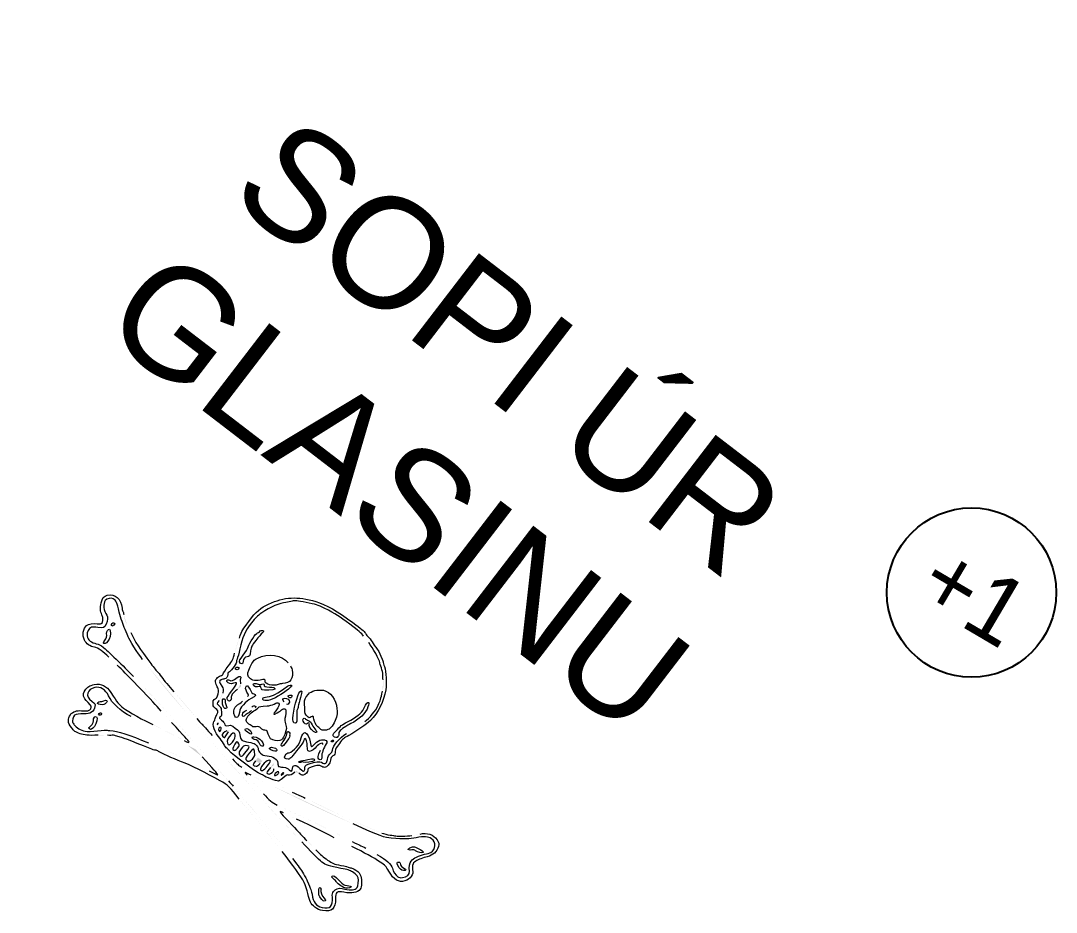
# Model space of a CAD drawing. Header units: millimetres. Extents: x -194 to 314, y -198 to 195.
# Drawn here: x 130.2 to 179.46, y -96.23 to -53.8 of the extents above; entities that cross this region are included whole.
import ezdxf

# ---------------------------------------------------------------- set-up
doc = ezdxf.new("R2010")
doc.units = ezdxf.units.MM
doc.header["$MEASUREMENT"] = 0
doc.layers.add('PDF5_Geometry', color=7, linetype='Continuous')
doc.layers.add('PDF5_Solid Fills', color=7, linetype='Continuous')
doc.styles.add('PDF AlfaSlabOne', font='arial.ttf')

msp = doc.modelspace()

# ---------------------------------------------------------------- hatches: boundary and pattern name
at = {"layer": 'PDF5_Solid Fills', "transparency": 33554559}
h = msp.add_hatch(color=256, dxfattribs=at)
h.paths.add_polyline_path([(137.972, -88.054, 0.00676), (136.483, -87.289)], flags=0)
h.paths.add_polyline_path([(136.888, -86.653, 0.001663), (137.378, -87.193)], flags=0)
h.paths.add_polyline_path([(134.399, -84.083, 0.004154), (134.796, -84.474)], flags=0)
h.paths.add_polyline_path([(135.101, -82.058, 0.086347), (135.264, -82.566)], flags=0)
h.paths.add_polyline_path([(135.435, -82.918, 0.009209), (135.264, -82.566)], flags=0)
h.paths.add_polyline_path([(138.578, -87.004, 0.013002), (137.49, -85.735)], flags=0)
h.paths.add_polyline_path([(139.311, -87.815, 0.000488), (139.888, -88.479)], flags=0)
h.paths.add_polyline_path([(140.28, -88.929, 0.000086), (139.888, -88.479)], flags=0)
h.paths.add_polyline_path([(141.081, -89.498, 0.005041), (140.725, -89.314)], flags=0)
h.paths.add_polyline_path([(141.081, -89.498, 0.00758), (141.465, -89.694)], flags=0)
h.paths.add_polyline_path([(142.166, -90.04, 0.001539), (141.465, -89.694)], flags=0)
h.paths.add_polyline_path([(142.166, -90.04, 0.004221), (142.763, -90.334)], flags=0)
h.paths.add_polyline_path([(143.12, -90.509, 0.006884), (142.763, -90.334)], flags=0)
h.paths.add_polyline_path([(143.728, -90.792, 0.008619), (145.457, -91.622)], flags=0)
h.paths.add_polyline_path([(145.976, -91.856, 0.002517), (145.457, -91.622)], flags=0)
h.paths.add_polyline_path([(145.976, -91.856, 0.00856), (147.372, -92.455)], flags=0)
h.paths.add_polyline_path([(148.804, -92.577, 0.02177), (149.196, -92.504)], flags=0)
h.paths.add_polyline_path([(145.118, -92.68, 0.007018), (145.95, -93.097)], flags=0)
h.paths.add_polyline_path([(142.703, -91.494, 0.005588), (143.313, -91.788)], flags=0)
h.paths.add_polyline_path([(144.245, -93.254, 0.013253), (143.807, -92.807)], flags=0)
h.paths.add_polyline_path([(142.264, -92.86, 0.004465), (142.64, -93.336)], flags=0)
h.paths.add_polyline_path([(142.264, -92.86, 0.007561), (141.808, -92.302)], flags=0)
h.paths.add_polyline_path([(141.298, -91.68, 0.006163), (141.808, -92.302)], flags=0)
h.paths.add_polyline_path([(141.298, -91.68, 0.015899), (140.964, -91.286)], flags=0)
h.paths.add_polyline_path([(140.589, -90.835, 0.017622), (140.964, -91.286)], flags=0)
h.paths.add_polyline_path([(134.329, -87.804, 0.021233), (133.88, -87.799)], flags=0)
h.paths.add_polyline_path([(132.612, -87.436), (132.612, -87.436)], flags=0)
h.paths.add_polyline_path([(136.282, -88.167, 0.002575), (137.105, -88.515)], flags=0)
h.paths.add_polyline_path([(137.915, -88.881, 0.01131), (137.105, -88.515)], flags=0)
h.paths.add_polyline_path([(138.635, -89.227, 0.000109), (137.915, -88.881)], flags=0)
h.paths.add_polyline_path([(139.169, -89.496, 0.007039), (138.635, -89.227)], flags=0)
h.paths.add_polyline_path([(138.832, -88.823), (138.505, -88.459), (138.136, -88.284)], flags=0)
h.paths.add_polyline_path([(137.576, -88.007, 0.009237), (138.136, -88.284)], flags=0)
h.paths.add_polyline_path([(137.576, -88.007, 0.008843), (137.041, -87.74)], flags=0)
h.paths.add_polyline_path([(136.33, -87.38, 0.009676), (137.041, -87.74)], flags=0)
h.paths.add_polyline_path([(136.33, -87.38, 0.001965), (135.878, -87.138)], flags=0)
h.paths.add_polyline_path([(135.878, -87.138, 0.00002), (135.451, -86.917)], flags=0)
h.paths.add_polyline_path([(133.26, -87.608), (133.26, -87.608)], flags=0)
h.paths.add_polyline_path([(133.466, -87.411), (133.466, -87.411)], flags=0)
h.paths.add_polyline_path([(133.928, -86.767), (133.928, -86.767)], flags=0)
h.paths.add_polyline_path([(133.874, -86.239), (133.874, -86.239)], flags=0)
h.paths.add_polyline_path([(143.57, -92.874, 0.007181), (142.612, -91.871)], flags=0)
h.paths.add_polyline_path([(141.746, -90.921, 0.011045), (142.612, -91.871)], flags=0)
h.paths.add_polyline_path([(141.746, -90.921, 0.005472), (141.523, -90.664)], flags=0)
h.paths.add_polyline_path([(141.144, -90.22, 0.005933), (141.523, -90.664)], flags=0)
h.paths.add_polyline_path([(141.144, -90.22, 0.01487), (140.702, -89.723)], flags=0)
h.paths.add_polyline_path([(140.01, -88.964, 0.018502), (140.702, -89.723)], flags=0)
h.paths.add_polyline_path([(140.01, -88.964, 0.006929), (139.638, -88.537)], flags=0)
h.paths.add_polyline_path([(139.268, -88.107, 0.009131), (139.638, -88.537)], flags=0)
h.paths.add_polyline_path([(139.268, -88.107, 0.007448), (138.867, -87.639)], flags=0)
h.paths.add_polyline_path([(138.496, -87.21, 0.005758), (138.867, -87.639)], flags=0)
h.paths.add_polyline_path([(138.496, -87.21, 0.003559), (138.019, -86.654)], flags=0)
h.paths.add_polyline_path([(136.266, -84.542, 0.014984), (138.019, -86.654)], flags=0)
h.paths.add_polyline_path([(136.266, -84.542, 0.002095), (135.998, -84.195)], flags=0)
h.paths.add_polyline_path([(135.564, -85.001, 0.000127), (136.046, -85.498)], flags=0)
h.paths.add_polyline_path([(137.105, -86.637, 0.009028), (136.046, -85.498)], flags=0)
h.paths.add_polyline_path([(137.105, -86.637, 0.002292), (137.596, -87.177)], flags=0)
h.paths.add_polyline_path([(138.457, -88.146, 0.007969), (137.596, -87.177)], flags=0)
h.paths.add_polyline_path([(138.457, -88.146, 0.003871), (139.208, -88.989)], flags=0)
h.paths.add_polyline_path([(139.537, -89.365, 0.009193), (139.208, -88.989)], flags=0)
h.paths.add_polyline_path([(139.537, -89.365, 0.019346), (140.079, -89.972)], flags=0)
h.paths.add_polyline_path([(140.312, -90.232, 0.010246), (140.822, -90.853)], flags=0)
h.paths.add_polyline_path([(141.486, -91.623, 0.015442), (140.822, -90.853)], flags=0)
h.paths.add_polyline_path([(141.486, -91.623, 0.00723), (141.78, -91.99)], flags=0)
h.paths.add_polyline_path([(142.665, -93.062, 0.00367), (141.78, -91.99)], flags=0)
h.paths.add_polyline_path([(142.86, -93.316, 0.001586), (142.665, -93.062)], flags=0)
h.paths.add_polyline_path([(142.86, -93.316, 0.000763), (143.128, -93.665)], flags=0)
h.paths.add_polyline_path([(144.538, -95.991), (144.538, -95.991)], flags=0)
h.paths.add_polyline_path([(144.456, -95.535), (144.456, -95.535)], flags=0)
h.paths.add_polyline_path([(145.228, -94.787), (145.228, -94.787)], flags=0)
h.paths.add_polyline_path([(134.19, -83.307), (134.19, -83.307)], flags=0)
h.paths.add_polyline_path([(142.393, -91.121, 0.004074), (143.827, -91.789)], flags=0)
h.paths.add_polyline_path([(144.919, -92.323, 0.009939), (143.827, -91.789)], flags=0)
h.paths.add_polyline_path([(144.919, -92.323, 0.002058), (145.482, -92.607)], flags=0)
h.paths.add_polyline_path([(145.97, -92.857, 0.00461), (145.482, -92.607)], flags=0)
h.paths.add_polyline_path([(146.617, -93.174, 0.000601), (147.143, -93.472)], flags=0)
h.paths.add_polyline_path([(142.148, -90.198, 0.011711), (146.013, -92.023)], flags=0)
h.paths.add_polyline_path([(142.148, -90.198, 0.001936), (141.655, -89.956)], flags=0)
h.paths.add_polyline_path([(141.157, -89.703, 0.006238), (141.655, -89.956)], flags=0)
h.paths.add_polyline_path([(141.154, -89.925, 0.014566), (140.971, -89.708)], flags=0)
h.paths.add_polyline_path([(141.154, -89.925, 0.017979), (141.384, -90.187)], flags=0)
h.paths.add_polyline_path([(141.748, -90.586, 0.00565), (141.384, -90.187)], flags=0)
h.paths.add_polyline_path([(142.393, -91.121), (142.393, -91.121)], flags=0)
h.paths.add_polyline_path([(148.144, -94.004), (148.144, -94.004)], flags=0)
h.paths.add_polyline_path([(148.636, -93.215), (148.636, -93.215)], flags=0)
h.paths.add_polyline_path([(140.6, -83.175, 0.023988), (140.377, -83.891)], flags=0)
h.paths.add_polyline_path([(143.434, -89.595), (143.322, -89.482), (143.239, -89.556)], flags=0)
h.paths.add_polyline_path([(140.142, -88.568), (140.142, -88.568)], flags=0)
h.paths.add_polyline_path([(141.134, -89.01), (141.134, -89.01)], flags=0)
h.paths.add_polyline_path([(141.584, -89.151), (141.7, -89.027), (141.486, -88.863), (141.37, -89.014)], flags=0)
h.paths.add_polyline_path([(141.394, -89.274), (141.394, -89.274)], flags=0)
h.paths.add_polyline_path([(140.271, -88.129), (140.271, -88.129)], flags=0)
h.paths.add_polyline_path([(141.719, -89.473), (141.719, -89.473)], flags=0)
h.paths.add_polyline_path([(142.233, -89.231, 0.020051), (142.242, -89.405)], flags=0)
h.paths.add_polyline_path([(142.233, -89.231), (142.233, -89.127), (142.075, -89.336)], flags=0)
h.paths.add_polyline_path([(142.084, -89.629), (142.084, -89.629)], flags=0)
h.paths.add_polyline_path([(140.077, -87.645), (140.133, -87.571), (140.009, -87.598)], flags=0)
h.paths.add_polyline_path([(139.962, -87.828), (139.962, -87.828)], flags=0)
h.paths.add_polyline_path([(142.379, -89.686), (142.379, -89.686)], flags=0)
h.paths.add_polyline_path([(139.721, -87.561), (139.721, -87.561)], flags=0)
h.paths.add_polyline_path([(139.593, -87.238), (139.593, -87.238)], flags=0)
h.paths.add_polyline_path([(145.693, -87.722, 0.013062), (146.562, -87.153)], flags=0)
h.paths.add_polyline_path([(147.414, -85.704, 0.087565), (147.44, -85.162)], flags=0)
h.paths.add_polyline_path([(146.513, -83.089, 0.003626), (146.753, -83.393)], flags=0)
h.paths.add_polyline_path([(139.639, -86.147, 0.098512), (139.808, -85.793)], flags=0)
h.paths.add_polyline_path([(141.042, -88.131), (141.042, -88.131)], flags=0)
h.paths.add_polyline_path([(141.564, -88.201), (141.564, -88.201)], flags=0)
h.paths.add_polyline_path([(140.886, -87.501), (140.886, -87.501)], flags=0)
h.paths.add_polyline_path([(142.04, -88.409), (142.04, -88.409)], flags=0)
h.paths.add_polyline_path([(144.456, -88.504, 0.003797), (144.576, -88.236)], flags=0)
h.paths.add_polyline_path([(142.786, -88.759), (142.786, -88.759)], flags=0)
h.paths.add_polyline_path([(140.987, -85.956, 0.008803), (140.749, -86.175)], flags=0)
h.paths.add_polyline_path([(140.384, -86.895), (140.384, -86.895)], flags=0)
h.paths.add_polyline_path([(139.825, -86.417), (139.825, -86.417)], flags=0)
h.paths.add_polyline_path([(140.991, -87.217), (140.991, -87.217)], flags=0)
h.paths.add_polyline_path([(143.433, -89.059), (143.433, -89.059)], flags=0)
h.paths.add_polyline_path([(140.952, -86.607, 0.046576), (141.189, -86.461)], flags=0)
h.paths.add_polyline_path([(141.347, -86.5, 0.011996), (141.18, -86.63)], flags=0)
h.paths.add_polyline_path([(140.752, -86.821), (140.752, -86.821)], flags=0)
h.paths.add_polyline_path([(142.588, -88.256), (142.588, -88.256)], flags=0)
h.paths.add_polyline_path([(140.657, -85.349), (140.686, -85.482), (140.505, -85.624)], flags=0)
h.paths.add_polyline_path([(140.014, -86.059), (140.014, -86.059)], flags=0)
h.paths.add_polyline_path([(141.722, -86.053), (141.722, -86.053)], flags=0)
h.paths.add_polyline_path([(143.146, -86.992), (143.146, -86.992)], flags=0)
h.paths.add_polyline_path([(141.253, -85.385), (141.253, -85.385)], flags=0)
h.paths.add_polyline_path([(143.954, -87.429), (143.954, -87.429)], flags=0)
h.paths.add_polyline_path([(140.418, -84.609), (140.418, -84.609)], flags=0)
h.paths.add_polyline_path([(144.988, -88.061), (144.988, -88.061)], flags=0)
h.paths.add_polyline_path([(142.916, -84.351, 0.017941), (143.026, -84.497)], flags=0)
h.paths.add_polyline_path([(141.037, -85.015), (141.037, -85.015)], flags=0)
h.paths.add_polyline_path([(142.853, -86.319, 0.004301), (142.734, -86.205)], flags=0)
h.paths.add_polyline_path([(142.734, -86.205), (142.734, -86.205)], flags=0)
h.paths.add_polyline_path([(144.261, -87.319), (144.261, -87.319)], flags=0)
h.paths.add_polyline_path([(145.068, -87.829), (145.068, -87.829)], flags=0)
h.paths.add_polyline_path([(140.608, -84.312), (140.608, -84.312)], flags=0)
h.paths.add_polyline_path([(142.918, -85.925), (142.918, -85.925)], flags=0)

# ---------------------------------------------------------------- linework, layer by layer
at = {"layer": 'PDF5_Geometry', "lineweight": 9}
for points in [[(134.022, -81.508), (134.074, -81.275), (134.155, -81.174), (134.317, -81.138)], [(134.595, -81.306), (134.514, -81.254), (134.289, -81.302), (134.225, -81.385)], [(134.317, -81.138), (134.686, -81.056), (134.976, -81.311), (135.025, -81.761)], [(141.992, -81.559), (142.736, -81.216), (143.359, -81.182), (144.243, -81.436)], [(134.062, -82.07), (133.982, -81.921), (133.969, -81.745), (134.022, -81.508)], [(134.225, -81.385), (134.111, -81.534), (134.145, -81.888), (134.293, -82.086)], [(134.891, -81.938), (134.779, -81.477), (134.744, -81.401), (134.595, -81.306)], [(135.025, -81.761), (135.034, -81.836), (135.05, -81.905), (135.062, -81.914)], [(141.049, -82.387), (141.416, -81.904), (141.605, -81.738), (141.992, -81.559)], [(142.807, -81.478), (142.527, -81.501), (142.065, -81.703), (141.666, -81.978)], [(143.12, -81.42), (143.048, -81.444), (142.907, -81.47), (142.807, -81.478)], [(143.774, -81.481), (143.356, -81.397), (143.224, -81.384), (143.12, -81.42)], [(144.637, -81.757), (144.343, -81.609), (144.228, -81.572), (143.774, -81.481)], [(144.243, -81.436), (144.677, -81.561), (145.321, -81.929), (146.003, -82.44)], [(145.86, -82.519), (145.337, -82.125), (145.218, -82.05), (144.637, -81.757)], [(134.029, -82.492), (134.123, -82.451), (134.141, -82.219), (134.062, -82.07)], [(134.293, -82.086), (134.353, -82.167), (134.343, -82.337), (134.269, -82.509)], [(135.169, -82.768), (135.059, -82.528), (134.972, -82.268), (134.891, -81.938)], [(135.062, -81.914), (135.074, -81.924), (135.092, -81.988), (135.101, -82.058)], [(141.666, -81.978), (141.441, -82.133), (141.379, -82.194), (141.176, -82.459)], [(133.236, -83.281), (133.119, -83.035), (133.163, -82.719), (133.334, -82.579)], [(133.334, -82.579), (133.426, -82.503), (133.662, -82.463), (133.835, -82.494)], [(133.563, -82.664), (133.422, -82.704), (133.338, -82.877), (133.364, -83.074)], [(133.867, -82.674), (133.756, -82.653), (133.619, -82.648), (133.563, -82.664)], [(133.835, -82.494), (133.908, -82.507), (133.995, -82.507), (134.029, -82.492)], [(134.269, -82.509), (134.188, -82.697), (134.122, -82.723), (133.867, -82.674)], [(134.288, -82.955), (134.274, -82.865), (134.365, -82.737), (134.428, -82.759)], [(134.428, -82.759), (134.484, -82.779), (134.475, -83.111), (134.414, -83.226)], [(134.632, -82.56), (134.556, -82.638), (134.487, -82.62), (134.519, -82.531)], [(134.519, -82.531), (134.548, -82.451), (134.601, -82.426), (134.655, -82.467)], [(134.655, -82.467), (134.682, -82.488), (134.675, -82.516), (134.632, -82.56)], [(140.6, -83.175), (140.738, -82.804), (140.754, -82.776), (141.049, -82.387)], [(141.176, -82.459), (140.877, -82.849), (140.733, -83.168), (140.624, -83.688)], [(146.513, -83.089), (146.394, -82.936), (146.278, -82.835), (145.86, -82.519)], [(146.003, -82.44), (146.408, -82.744), (146.528, -82.848), (146.594, -82.95)], [(133.364, -83.074), (133.38, -83.201), (133.401, -83.236), (133.509, -83.318)], [(134.414, -83.226), (134.337, -83.375), (134.222, -83.471), (134.16, -83.44)], [(134.19, -83.307), (134.28, -83.19), (134.308, -83.088), (134.288, -82.955)], [(135.318, -83.124), (135.31, -83.089), (135.244, -82.929), (135.169, -82.768)], [(135.998, -84.195), (135.789, -83.929), (135.338, -83.218), (135.318, -83.124)], [(135.435, -82.918), (135.63, -83.341), (135.847, -83.676), (136.387, -84.39)], [(141.02, -83.595), (141.077, -83.413), (141.402, -82.928), (141.464, -82.935)], [(141.694, -82.933), (141.647, -82.971), (141.51, -83.129), (141.389, -83.286)], [(141.464, -82.935), (141.488, -82.937), (141.527, -82.913), (141.552, -82.881)], [(141.552, -82.881), (141.602, -82.815), (141.688, -82.795), (141.743, -82.836)], [(141.743, -82.836), (141.771, -82.858), (141.76, -82.88), (141.694, -82.933)], [(146.594, -82.95), (146.639, -83.02), (146.708, -83.101), (146.746, -83.131)], [(146.746, -83.131), (146.785, -83.16), (146.864, -83.265), (146.922, -83.364)], [(133.711, -83.616), (133.512, -83.581), (133.311, -83.439), (133.236, -83.281)], [(133.509, -83.318), (133.583, -83.375), (133.7, -83.428), (133.794, -83.447)], [(134.399, -84.083), (134.147, -83.83), (133.875, -83.645), (133.711, -83.616)], [(133.794, -83.447), (133.91, -83.472), (134, -83.517), (134.121, -83.612)], [(134.16, -83.44), (134.117, -83.419), (134.123, -83.395), (134.19, -83.307)], [(134.121, -83.612), (134.289, -83.744), (135.121, -84.545), (135.564, -85.001)], [(140.624, -83.688), (140.579, -83.903), (140.521, -84.123), (140.495, -84.177)], [(140.778, -83.995), (140.909, -83.826), (140.989, -83.692), (141.02, -83.595)], [(141.389, -83.286), (141.177, -83.559), (141.167, -83.578), (141.134, -83.788)], [(147.282, -84.339), (147.275, -84.225), (146.94, -83.626), (146.753, -83.393)], [(146.922, -83.364), (146.98, -83.463), (147.058, -83.577), (147.097, -83.618)], [(147.097, -83.618), (147.135, -83.658), (147.194, -83.749), (147.228, -83.821)], [(140.069, -84.52), (140.293, -84.226), (140.298, -84.215), (140.377, -83.891)], [(140.495, -84.177), (140.469, -84.23), (140.457, -84.281), (140.468, -84.29)], [(140.608, -84.312), (140.587, -84.26), (140.613, -84.211), (140.778, -83.995)], [(140.965, -84.074), (140.859, -84.082), (140.794, -84.159), (140.789, -84.282)], [(141.134, -83.788), (141.094, -84.044), (141.081, -84.064), (140.965, -84.074)], [(141.112, -84.549), (141.244, -84.275), (141.283, -84.229), (141.472, -84.13)], [(141.472, -84.13), (141.951, -83.881), (142.664, -83.99), (142.916, -84.351)], [(147.228, -83.821), (147.404, -84.19), (147.432, -84.255), (147.44, -84.311)], [(135.766, -85.462), (135.214, -84.887), (135.043, -84.713), (134.796, -84.474)], [(136.387, -84.39), (136.534, -84.584), (136.678, -84.762), (136.707, -84.784)], [(139.828, -84.88), (139.835, -84.846), (139.944, -84.684), (140.069, -84.52)], [(140.468, -84.29), (140.506, -84.319), (140.219, -84.736), (140.128, -84.784)], [(140.452, -84.681), (140.426, -84.668), (140.411, -84.636), (140.418, -84.609)], [(140.418, -84.609), (140.435, -84.554), (140.519, -84.535), (140.571, -84.575)], [(140.571, -84.575), (140.621, -84.614), (140.512, -84.712), (140.452, -84.681)], [(140.789, -84.282), (140.782, -84.437), (140.667, -84.456), (140.608, -84.312)], [(141.037, -85.015), (140.979, -84.916), (141.001, -84.779), (141.112, -84.549)], [(143.105, -84.683), (143.189, -85.099), (143.034, -85.326), (142.654, -85.344)], [(143.026, -84.497), (143.056, -84.532), (143.091, -84.616), (143.105, -84.683)], [(147.357, -84.598), (147.317, -84.483), (147.283, -84.366), (147.282, -84.339)], [(147.425, -84.912), (147.428, -84.854), (147.398, -84.713), (147.357, -84.598)], [(147.44, -84.311), (147.444, -84.344), (147.471, -84.442), (147.498, -84.529)], [(147.498, -84.529), (147.589, -84.816), (147.619, -85.304), (147.566, -85.634)], [(136.707, -84.784), (136.736, -84.807), (136.821, -84.911), (136.895, -85.016)], [(136.895, -85.016), (137.046, -85.229), (137.222, -85.443), (137.49, -85.735)], [(139.484, -85.325), (139.454, -85.216), (139.461, -85.176), (139.524, -85.094)], [(139.524, -85.094), (139.571, -85.033), (139.641, -84.985), (139.707, -84.968)], [(139.731, -85.17), (139.619, -85.223), (139.624, -85.266), (139.763, -85.46)], [(139.707, -84.968), (139.779, -84.949), (139.819, -84.92), (139.828, -84.88)], [(139.888, -85.125), (139.852, -85.127), (139.781, -85.147), (139.731, -85.17)], [(140.05, -84.91), (140.058, -85.011), (139.975, -85.122), (139.888, -85.125)], [(140.007, -85.239), (139.967, -85.174), (140.065, -85.135), (140.134, -85.188)], [(140.128, -84.784), (140.057, -84.822), (140.044, -84.842), (140.05, -84.91)], [(140.134, -85.188), (140.203, -85.241), (140.333, -85.194), (140.489, -85.06)], [(140.489, -85.06), (140.609, -84.955), (140.698, -84.988), (140.656, -85.122)], [(140.656, -85.122), (140.64, -85.173), (140.64, -85.275), (140.657, -85.349)], [(141.585, -85.173), (141.32, -85.232), (141.134, -85.179), (141.037, -85.015)], [(141.822, -85.231), (141.848, -85.142), (141.788, -85.127), (141.585, -85.173)], [(147.44, -85.162), (147.428, -85.082), (147.422, -84.97), (147.425, -84.912)], [(133.404, -86.246), (133.152, -85.989), (133.124, -85.876), (133.26, -85.664)], [(133.26, -85.664), (133.358, -85.512), (133.491, -85.428), (133.698, -85.389)], [(133.722, -85.531), (133.534, -85.575), (133.438, -85.653), (133.391, -85.802)], [(133.698, -85.389), (134.027, -85.328), (134.29, -85.453), (134.486, -85.762)], [(134.377, -85.925), (134.246, -85.636), (133.975, -85.472), (133.722, -85.531)], [(136.888, -86.653), (136.609, -86.345), (136.457, -86.183), (135.766, -85.462)], [(139.574, -85.542), (139.544, -85.496), (139.503, -85.398), (139.484, -85.325)], [(139.585, -85.827), (139.618, -85.679), (139.615, -85.605), (139.574, -85.542)], [(139.763, -85.46), (139.854, -85.586), (139.857, -85.607), (139.808, -85.793)], [(140.33, -85.327), (140.193, -85.376), (140.07, -85.342), (140.007, -85.239)], [(140.014, -86.059), (140.012, -86.006), (140.073, -85.906), (140.246, -85.681)], [(140.505, -85.624), (140.267, -85.811), (140.197, -85.906), (140.217, -86.016)], [(140.246, -85.681), (140.519, -85.326), (140.536, -85.253), (140.33, -85.327)], [(141.02, -85.845), (140.933, -85.722), (140.88, -85.578), (140.902, -85.519)], [(140.902, -85.519), (140.945, -85.399), (141.013, -85.434), (141.108, -85.627)], [(141.108, -85.627), (141.183, -85.778), (141.214, -85.814), (141.282, -85.83)], [(141.546, -85.479), (141.462, -85.545), (141.244, -85.475), (141.253, -85.385)], [(141.253, -85.385), (141.26, -85.324), (141.351, -85.316), (141.492, -85.366)], [(141.492, -85.366), (141.566, -85.391), (141.641, -85.394), (141.669, -85.371)], [(141.627, -85.525), (141.601, -85.443), (141.596, -85.441), (141.546, -85.479)], [(141.689, -85.639), (141.67, -85.624), (141.642, -85.573), (141.627, -85.525)], [(141.669, -85.371), (141.721, -85.331), (141.818, -85.375), (141.782, -85.422)], [(142.29, -85.616), (142.259, -85.656), (141.737, -85.676), (141.689, -85.639)], [(141.782, -85.422), (141.741, -85.474), (141.852, -85.513), (142.027, -85.507)], [(142.444, -85.392), (142.243, -85.486), (141.781, -85.368), (141.822, -85.231)], [(141.924, -85.971), (142.221, -85.925), (142.382, -85.84), (142.887, -85.469)], [(142.027, -85.507), (142.207, -85.501), (142.338, -85.555), (142.29, -85.616)], [(143.097, -85.445), (143.105, -85.502), (142.628, -85.85), (142.313, -86.017)], [(142.654, -85.344), (142.588, -85.347), (142.494, -85.368), (142.444, -85.392)], [(142.887, -85.469), (142.965, -85.412), (143.091, -85.398), (143.097, -85.445)], [(143.483, -85.733), (143.589, -85.63), (143.599, -85.712), (143.514, -85.999)], [(143.885, -85.841), (144.015, -85.694), (144.334, -85.615), (144.599, -85.664)], [(144.599, -85.664), (144.936, -85.727), (145.196, -86.081), (145.244, -86.544)], [(147.566, -85.634), (147.477, -86.184), (147.19, -86.76), (146.837, -87.096)], [(147.206, -86.371), (147.301, -86.166), (147.33, -86.071), (147.414, -85.704)], [(133.391, -85.802), (133.347, -85.94), (133.402, -86.04), (133.605, -86.196)], [(133.605, -86.196), (133.734, -86.295), (133.743, -86.311), (133.731, -86.426)], [(133.874, -86.239), (133.895, -86.211), (133.946, -86.193), (133.986, -86.2)], [(133.986, -86.2), (134.026, -86.206), (134.103, -86.191), (134.157, -86.165)], [(134.157, -86.165), (134.281, -86.107), (134.352, -86.152), (134.282, -86.244)], [(135.451, -86.917), (134.954, -86.66), (134.532, -86.27), (134.377, -85.925)], [(134.486, -85.762), (134.814, -86.278), (134.853, -86.327), (135.087, -86.508)], [(139.351, -86.331), (139.336, -86.168), (139.356, -86.117), (139.457, -86.068)], [(139.457, -86.068), (139.53, -86.033), (139.546, -86.003), (139.585, -85.827)], [(139.639, -86.147), (139.511, -86.318), (139.506, -86.293), (139.691, -86.451)], [(139.825, -86.417), (139.779, -86.311), (139.781, -86.083), (139.828, -86.065)], [(139.828, -86.065), (139.89, -86.042), (139.937, -86.105), (139.93, -86.202)], [(139.93, -86.202), (139.926, -86.253), (139.947, -86.336), (139.976, -86.387)], [(140.185, -86.152), (140.123, -86.213), (140.017, -86.155), (140.014, -86.059)], [(140.217, -86.016), (140.226, -86.065), (140.211, -86.126), (140.185, -86.152)], [(140.538, -86.341), (140.561, -86.337), (140.656, -86.262), (140.749, -86.175)], [(141.162, -86.06), (141.008, -86.139), (140.914, -86.212), (140.793, -86.351)], [(140.987, -85.956), (141.041, -85.91), (141.048, -85.885), (141.02, -85.845)], [(141.282, -85.83), (141.434, -85.865), (141.394, -85.941), (141.162, -86.06)], [(142.313, -86.017), (141.999, -86.184), (141.678, -86.203), (141.722, -86.053)], [(141.722, -86.053), (141.732, -86.019), (141.805, -85.99), (141.924, -85.971)], [(142.734, -86.205), (142.637, -86.113), (142.65, -86.056), (142.771, -86.04)], [(142.771, -86.04), (142.877, -86.026), (142.996, -86.129), (142.98, -86.221)], [(142.964, -85.999), (142.928, -85.972), (142.907, -85.938), (142.918, -85.925)], [(142.918, -85.925), (142.941, -85.894), (143.073, -85.877), (143.104, -85.9)], [(143.078, -85.984), (143.038, -86.036), (143.016, -86.039), (142.964, -85.999)], [(143.104, -85.9), (143.117, -85.911), (143.106, -85.948), (143.078, -85.984)], [(143.146, -86.992), (143.156, -86.639), (143.369, -85.844), (143.483, -85.733)], [(143.514, -85.999), (143.466, -86.16), (143.416, -86.352), (143.403, -86.424)], [(143.702, -86.288), (143.687, -86.103), (143.715, -86.034), (143.885, -85.841)], [(146.517, -86.532), (146.654, -86.269), (146.701, -86.208), (146.744, -86.241)], [(132.562, -86.823), (132.675, -86.675), (132.862, -86.61), (133.097, -86.637)], [(133.097, -86.637), (133.346, -86.665), (133.502, -86.631), (133.537, -86.539)], [(133.731, -86.426), (133.705, -86.665), (133.499, -86.806), (133.206, -86.786)], [(133.537, -86.539), (133.576, -86.435), (133.566, -86.411), (133.404, -86.246)], [(133.978, -86.341), (133.83, -86.302), (133.827, -86.3), (133.874, -86.239)], [(134.282, -86.244), (134.205, -86.344), (134.107, -86.375), (133.978, -86.341)], [(135.087, -86.508), (135.292, -86.667), (136.122, -87.131), (136.483, -87.289)], [(139.463, -86.522), (139.383, -86.469), (139.36, -86.43), (139.351, -86.331)], [(139.548, -86.778), (139.611, -86.695), (139.579, -86.598), (139.463, -86.522)], [(139.691, -86.451), (139.716, -86.473), (139.744, -86.575), (139.753, -86.678)], [(139.753, -86.678), (139.767, -86.831), (139.757, -86.877), (139.7, -86.926)], [(139.989, -86.514), (139.936, -86.561), (139.871, -86.522), (139.825, -86.417)], [(139.976, -86.387), (140.009, -86.444), (140.013, -86.492), (139.989, -86.514)], [(140.384, -86.895), (140.307, -86.724), (140.314, -86.588), (140.406, -86.466)], [(140.406, -86.466), (140.455, -86.401), (140.515, -86.344), (140.538, -86.341)], [(140.793, -86.351), (140.648, -86.517), (140.627, -86.556), (140.602, -86.713)], [(140.752, -86.821), (140.769, -86.717), (140.811, -86.672), (140.952, -86.607)], [(140.927, -87.068), (140.948, -86.942), (141.129, -86.73), (141.293, -86.641)], [(141.18, -86.63), (141.123, -86.676), (141.047, -86.729), (141.012, -86.748)], [(141.189, -86.461), (141.276, -86.393), (141.314, -86.382), (141.356, -86.414)], [(141.293, -86.641), (141.377, -86.595), (141.467, -86.529), (141.494, -86.494)], [(141.356, -86.414), (141.4, -86.448), (141.398, -86.464), (141.347, -86.5)], [(141.494, -86.494), (141.545, -86.428), (141.628, -86.41), (141.925, -86.404)], [(141.925, -86.404), (142.026, -86.402), (142.165, -86.366), (142.256, -86.318)], [(142.332, -86.634), (142.194, -86.815), (142.215, -86.846), (142.403, -86.736)], [(142.256, -86.318), (142.371, -86.257), (142.426, -86.246), (142.467, -86.277)], [(142.467, -86.277), (142.526, -86.322), (142.483, -86.436), (142.332, -86.634)], [(142.403, -86.736), (142.501, -86.679), (142.594, -86.614), (142.611, -86.592)], [(142.611, -86.592), (142.651, -86.54), (142.741, -86.529), (142.792, -86.568)], [(142.792, -86.568), (142.836, -86.602), (142.821, -86.881), (142.768, -87.003)], [(142.98, -86.221), (142.966, -86.309), (142.896, -86.363), (142.853, -86.319)], [(143.356, -86.587), (143.33, -86.62), (143.325, -86.755), (143.338, -87.026)], [(143.403, -86.424), (143.39, -86.497), (143.369, -86.57), (143.356, -86.587)], [(144.019, -86.932), (143.915, -87.062), (143.698, -86.827), (143.71, -86.597)], [(143.71, -86.597), (143.713, -86.529), (143.71, -86.39), (143.702, -86.288)], [(145.244, -86.544), (145.271, -86.804), (145.248, -86.909), (145.103, -87.209)], [(145.75, -87.165), (146.176, -86.945), (146.396, -86.762), (146.517, -86.532)], [(146.72, -86.45), (146.626, -86.735), (146.29, -87.062), (145.9, -87.248)], [(146.562, -87.153), (146.794, -86.992), (147.082, -86.642), (147.206, -86.371)], [(146.744, -86.241), (146.765, -86.257), (146.755, -86.346), (146.72, -86.45)], [(132.612, -87.436), (132.435, -87.204), (132.419, -87.011), (132.562, -86.823)], [(132.762, -86.851), (132.692, -86.907), (132.628, -87.133), (132.668, -87.184)], [(132.668, -87.184), (132.682, -87.201), (132.718, -87.255), (132.748, -87.303)], [(133.206, -86.786), (132.994, -86.772), (132.832, -86.796), (132.762, -86.851)], [(133.466, -87.411), (133.57, -87.364), (133.658, -87.227), (133.656, -87.112)], [(133.656, -87.112), (133.655, -86.971), (133.732, -86.87), (133.801, -86.923)], [(133.801, -86.923), (133.872, -86.978), (133.821, -87.224), (133.705, -87.382)], [(133.927, -86.848), (133.885, -86.827), (133.885, -86.809), (133.928, -86.767)], [(134.022, -86.742), (134.078, -86.786), (133.993, -86.881), (133.927, -86.848)], [(133.928, -86.767), (133.958, -86.737), (134.001, -86.726), (134.022, -86.742)], [(138.201, -88.1), (138.175, -88.064), (137.986, -87.856), (137.378, -87.193)], [(138.578, -87.004), (138.661, -87.112), (138.762, -87.226), (138.802, -87.257)], [(139.682, -87.961), (139.427, -87.666), (139.289, -87.277), (139.391, -87.143)], [(139.391, -87.143), (139.417, -87.11), (139.452, -87.027), (139.47, -86.96)], [(139.47, -86.96), (139.488, -86.892), (139.523, -86.811), (139.548, -86.778)], [(139.7, -86.926), (139.631, -86.984), (139.631, -86.987), (139.758, -87.084)], [(139.758, -87.084), (139.84, -87.147), (139.887, -87.205), (139.889, -87.246)], [(140.467, -86.96), (140.43, -86.962), (140.405, -86.942), (140.384, -86.895)], [(140.602, -86.713), (140.57, -86.911), (140.545, -86.957), (140.467, -86.96)], [(140.882, -86.851), (140.802, -86.936), (140.735, -86.921), (140.752, -86.821)], [(141.012, -86.748), (140.977, -86.766), (140.918, -86.812), (140.882, -86.851)], [(140.991, -87.217), (140.945, -87.172), (140.92, -87.112), (140.927, -87.068)], [(142.768, -87.003), (142.748, -87.05), (142.76, -87.154), (142.798, -87.265)], [(143.195, -87.206), (143.161, -87.178), (143.143, -87.099), (143.146, -86.992)], [(143.338, -87.026), (143.347, -87.204), (143.288, -87.279), (143.195, -87.206)], [(143.635, -87.131), (143.594, -87.04), (143.674, -86.939), (143.73, -87.011)], [(143.837, -87.246), (143.792, -87.305), (143.686, -87.244), (143.635, -87.131)], [(143.73, -87.011), (143.753, -87.04), (143.82, -87.082), (143.88, -87.105)], [(143.88, -87.105), (143.972, -87.139), (144.001, -87.169), (144.067, -87.301)], [(144.13, -86.971), (144.133, -86.896), (144.067, -86.873), (144.019, -86.932)], [(144.261, -87.319), (144.211, -87.254), (144.128, -87.033), (144.13, -86.971)], [(145.177, -87.622), (145.428, -87.341), (145.457, -87.318), (145.75, -87.165)], [(146.837, -87.096), (146.635, -87.288), (146.171, -87.609), (145.805, -87.808)], [(133.024, -87.73), (132.79, -87.643), (132.748, -87.614), (132.612, -87.436)], [(132.748, -87.303), (132.832, -87.435), (133.061, -87.571), (133.26, -87.608)], [(133.26, -87.608), (133.357, -87.626), (133.625, -87.617), (133.856, -87.588)], [(133.465, -87.49), (133.41, -87.447), (133.41, -87.437), (133.466, -87.411)], [(133.705, -87.382), (133.594, -87.534), (133.549, -87.554), (133.465, -87.49)], [(133.856, -87.588), (134.088, -87.559), (134.29, -87.546), (134.305, -87.558)], [(134.305, -87.558), (134.321, -87.57), (134.385, -87.581), (134.447, -87.583)], [(134.447, -87.583), (134.81, -87.596), (135.357, -87.77), (136.282, -88.167)], [(138.802, -87.257), (138.843, -87.288), (139.072, -87.54), (139.311, -87.815)], [(139.566, -87.242), (139.544, -87.268), (139.538, -87.288), (139.553, -87.286)], [(139.553, -87.286), (139.568, -87.284), (139.586, -87.263), (139.593, -87.238)], [(139.593, -87.238), (139.601, -87.211), (139.59, -87.213), (139.566, -87.242)], [(139.651, -87.431), (139.604, -87.459), (139.603, -87.583), (139.649, -87.619)], [(139.649, -87.619), (139.663, -87.629), (139.696, -87.604), (139.721, -87.561)], [(139.721, -87.561), (139.772, -87.476), (139.724, -87.386), (139.651, -87.431)], [(140.009, -87.598), (139.877, -87.628), (139.749, -87.756), (139.787, -87.821)], [(139.889, -87.246), (139.892, -87.344), (139.967, -87.38), (140.093, -87.344)], [(139.962, -87.828), (139.994, -87.767), (140.046, -87.685), (140.077, -87.645)], [(140.093, -87.344), (140.201, -87.312), (140.217, -87.318), (140.402, -87.459)], [(140.271, -88.129), (140.478, -87.881), (140.427, -87.562), (140.212, -87.762)], [(140.402, -87.459), (140.596, -87.606), (140.598, -87.609), (140.621, -87.788)], [(140.989, -87.658), (140.868, -87.565), (140.854, -87.543), (140.886, -87.501)], [(140.886, -87.501), (140.949, -87.419), (141.143, -87.545), (141.181, -87.692)], [(141.181, -87.692), (141.204, -87.781), (141.133, -87.768), (140.989, -87.658)], [(141.108, -87.309), (141.086, -87.299), (141.033, -87.258), (140.991, -87.217)], [(141.213, -87.376), (141.178, -87.349), (141.131, -87.319), (141.108, -87.309)], [(141.407, -87.402), (141.33, -87.416), (141.251, -87.405), (141.213, -87.376)], [(141.619, -87.466), (141.548, -87.391), (141.519, -87.382), (141.407, -87.402)], [(141.814, -87.567), (141.735, -87.558), (141.676, -87.527), (141.619, -87.466)], [(141.975, -87.748), (141.927, -87.582), (141.926, -87.581), (141.814, -87.567)], [(142.798, -87.265), (142.863, -87.452), (142.862, -87.47), (142.757, -87.762)], [(142.857, -87.756), (142.867, -87.619), (142.894, -87.594), (142.97, -87.653)], [(142.97, -87.653), (143.008, -87.681), (143.023, -87.717), (143.007, -87.738)], [(143.541, -87.929), (143.567, -87.787), (143.668, -87.657), (143.736, -87.677)], [(143.736, -87.677), (143.83, -87.705), (143.944, -87.917), (143.974, -88.122)], [(143.916, -87.224), (143.894, -87.208), (143.859, -87.217), (143.837, -87.246)], [(143.954, -87.429), (143.925, -87.371), (143.914, -87.307), (143.928, -87.288)], [(143.928, -87.288), (143.943, -87.269), (143.937, -87.24), (143.916, -87.224)], [(144.276, -87.666), (144.233, -87.722), (144.018, -87.564), (143.954, -87.429)], [(144.067, -87.301), (144.11, -87.387), (144.181, -87.496), (144.225, -87.542)], [(144.225, -87.542), (144.275, -87.595), (144.294, -87.642), (144.276, -87.666)], [(144.423, -87.48), (144.363, -87.43), (144.29, -87.357), (144.261, -87.319)], [(144.684, -87.562), (144.559, -87.57), (144.513, -87.556), (144.423, -87.48)], [(145.103, -87.209), (144.984, -87.454), (144.87, -87.549), (144.684, -87.562)], [(145.068, -87.829), (145.036, -87.792), (145.052, -87.763), (145.177, -87.622)], [(145.364, -87.616), (145.34, -87.647), (145.326, -87.701), (145.334, -87.735)], [(145.9, -87.248), (145.733, -87.328), (145.42, -87.542), (145.364, -87.616)], [(133.88, -87.799), (133.416, -87.818), (133.221, -87.802), (133.024, -87.73)], [(134.571, -87.796), (134.562, -87.808), (134.453, -87.811), (134.329, -87.804)], [(134.671, -87.813), (134.625, -87.792), (134.58, -87.785), (134.571, -87.796)], [(134.884, -87.875), (134.813, -87.861), (134.718, -87.833), (134.671, -87.813)], [(136.431, -88.465), (135.315, -88.019), (134.992, -87.896), (134.884, -87.875)], [(137.972, -88.054), (138.151, -88.151), (138.252, -88.171), (138.201, -88.1)], [(139.874, -88.247), (139.85, -88.184), (139.763, -88.055), (139.682, -87.961)], [(139.787, -87.821), (139.799, -87.841), (139.83, -87.876), (139.856, -87.898)], [(139.856, -87.898), (139.897, -87.932), (139.911, -87.922), (139.962, -87.828)], [(140.212, -87.762), (140.059, -87.905), (139.991, -88.06), (140.034, -88.171)], [(140.034, -88.171), (140.084, -88.299), (140.137, -88.29), (140.271, -88.129)], [(140.572, -88.203), (140.492, -88.072), (140.476, -88.074), (140.393, -88.22)], [(140.621, -87.788), (140.65, -88.02), (140.731, -88.086), (141.042, -88.131)], [(141.042, -88.131), (141.171, -88.15), (141.311, -88.193), (141.356, -88.227)], [(141.326, -88.005), (141.249, -87.998), (141.173, -87.905), (141.227, -87.884)], [(141.227, -87.884), (141.293, -87.859), (141.487, -87.916), (141.579, -87.986)], [(141.564, -88.201), (141.54, -88.109), (141.425, -88.015), (141.326, -88.005)], [(141.579, -87.986), (141.684, -88.067), (141.781, -88.283), (141.728, -88.319)], [(142.09, -87.966), (142.054, -87.938), (142.002, -87.84), (141.975, -87.748)], [(142.533, -88.054), (142.43, -88.087), (142.186, -88.038), (142.09, -87.966)], [(142.757, -87.762), (142.682, -87.97), (142.644, -88.019), (142.533, -88.054)], [(142.588, -88.256), (142.595, -88.233), (142.657, -88.134), (142.725, -88.035)], [(142.994, -87.836), (143.015, -87.927), (142.672, -88.372), (142.615, -88.328)], [(142.725, -88.035), (142.8, -87.926), (142.852, -87.816), (142.857, -87.756)], [(142.964, -88.632), (143.176, -88.599), (143.489, -88.217), (143.541, -87.929)], [(143.007, -87.738), (142.992, -87.758), (142.986, -87.802), (142.994, -87.836)], [(143.665, -88.059), (143.645, -88.131), (143.543, -88.278), (143.326, -88.547)], [(143.717, -87.953), (143.703, -87.955), (143.68, -88.003), (143.665, -88.059)], [(143.832, -88.33), (143.833, -88.154), (143.77, -87.946), (143.717, -87.953)], [(143.974, -88.122), (143.99, -88.231), (144.013, -88.329), (144.026, -88.339)], [(144.16, -88.246), (144.342, -88.063), (144.365, -88.049), (144.516, -88.022)], [(144.576, -88.236), (144.603, -88.169), (144.495, -88.165), (144.404, -88.231)], [(144.516, -88.022), (144.625, -88.003), (144.677, -88.012), (144.725, -88.059)], [(144.725, -88.059), (144.781, -88.113), (144.781, -88.136), (144.727, -88.218)], [(145, -88.113), (144.963, -88.102), (144.959, -88.086), (144.988, -88.061)], [(144.988, -88.061), (145.011, -88.04), (145.048, -88.03), (145.07, -88.038)], [(145.07, -88.038), (145.13, -88.059), (145.062, -88.131), (145, -88.113)], [(145.029, -88.514), (145.046, -88.296), (145.362, -87.919), (145.693, -87.722)], [(145.293, -87.869), (145.236, -87.943), (145.153, -87.928), (145.068, -87.829)], [(145.334, -87.735), (145.342, -87.769), (145.323, -87.829), (145.293, -87.869)], [(145.805, -87.808), (145.561, -87.941), (145.523, -87.974), (145.359, -88.187)], [(136.63, -88.517), (136.611, -88.524), (136.521, -88.501), (136.431, -88.465)], [(136.757, -88.573), (136.707, -88.535), (136.65, -88.509), (136.63, -88.517)], [(137.855, -89.065), (137.423, -88.902), (136.854, -88.647), (136.757, -88.573)], [(140.021, -88.44), (139.964, -88.396), (139.898, -88.309), (139.874, -88.247)], [(140.142, -88.568), (140.132, -88.542), (140.078, -88.484), (140.021, -88.44)], [(141.587, -89.642), (141.502, -89.628), (140.166, -88.636), (140.142, -88.568)], [(140.393, -88.22), (140.271, -88.435), (140.265, -88.468), (140.333, -88.507)], [(140.333, -88.507), (140.387, -88.537), (140.411, -88.523), (140.508, -88.411)], [(140.508, -88.411), (140.612, -88.291), (140.617, -88.275), (140.572, -88.203)], [(140.69, -88.453), (140.589, -88.585), (140.574, -88.622), (140.597, -88.694)], [(140.906, -88.292), (140.826, -88.295), (140.79, -88.322), (140.69, -88.453)], [(140.708, -88.794), (140.742, -88.789), (140.826, -88.704), (140.928, -88.571)], [(141.065, -88.661), (140.92, -88.85), (140.891, -88.904), (140.911, -88.95)], [(141.047, -88.322), (141.022, -88.303), (140.958, -88.29), (140.906, -88.292)], [(140.928, -88.571), (141.072, -88.383), (141.088, -88.352), (141.047, -88.322)], [(141.315, -88.557), (141.303, -88.396), (141.252, -88.418), (141.065, -88.661)], [(141.343, -88.691), (141.331, -88.659), (141.318, -88.599), (141.315, -88.557)], [(141.356, -88.227), (141.445, -88.296), (141.508, -88.409), (141.499, -88.484)], [(141.499, -88.484), (141.496, -88.51), (141.546, -88.584), (141.61, -88.649)], [(141.728, -88.319), (141.677, -88.354), (141.588, -88.29), (141.564, -88.201)], [(141.61, -88.649), (141.715, -88.756), (141.744, -88.768), (141.923, -88.783)], [(142.091, -88.49), (142.028, -88.46), (142.016, -88.44), (142.04, -88.409)], [(142.04, -88.409), (142.115, -88.311), (142.438, -88.429), (142.387, -88.535)], [(142.387, -88.535), (142.361, -88.588), (142.26, -88.573), (142.091, -88.49)], [(142.615, -88.328), (142.593, -88.311), (142.581, -88.279), (142.588, -88.256)], [(142.786, -88.759), (142.834, -88.668), (142.864, -88.647), (142.964, -88.632)], [(143.326, -88.547), (143.03, -88.915), (143.011, -88.932), (142.917, -88.935)], [(143.874, -88.551), (143.85, -88.531), (143.831, -88.432), (143.832, -88.33)], [(144.202, -88.41), (144.071, -88.544), (143.937, -88.601), (143.874, -88.551)], [(144.026, -88.339), (144.039, -88.349), (144.099, -88.307), (144.16, -88.246)], [(144.404, -88.231), (144.356, -88.265), (144.265, -88.346), (144.202, -88.41)], [(144.387, -88.945), (144.315, -88.891), (144.334, -88.774), (144.456, -88.504)], [(144.727, -88.218), (144.61, -88.398), (144.508, -88.688), (144.52, -88.808)], [(144.923, -88.687), (145, -88.625), (145.024, -88.587), (145.029, -88.514)], [(145.165, -88.567), (145.152, -88.695), (145.138, -88.722), (145.052, -88.783)], [(145.359, -88.187), (145.204, -88.388), (145.177, -88.44), (145.165, -88.567)], [(139.68, -89.965), (139.046, -89.608), (138.232, -89.207), (137.855, -89.065)], [(139.573, -89.679), (139.57, -89.654), (139.351, -89.401), (138.832, -88.823)], [(140.28, -88.929), (140.505, -89.187), (140.549, -89.225), (140.725, -89.314)], [(140.597, -88.694), (140.628, -88.795), (140.637, -88.803), (140.708, -88.794)], [(140.911, -88.95), (140.947, -89.036), (141.046, -89.063), (141.134, -89.01)], [(141.134, -89.01), (141.251, -88.941), (141.369, -88.761), (141.343, -88.691)], [(141.37, -89.014), (141.222, -89.207), (141.227, -89.27), (141.394, -89.274)], [(141.394, -89.274), (141.443, -89.275), (141.507, -89.233), (141.584, -89.151)], [(141.978, -88.996), (141.847, -89.02), (141.54, -89.399), (141.609, -89.452)], [(141.719, -89.473), (141.797, -89.455), (142.085, -89.096), (142.076, -89.027)], [(141.923, -88.783), (142.064, -88.795), (142.162, -88.826), (142.268, -88.894)], [(142.076, -89.027), (142.071, -88.994), (142.042, -88.984), (141.978, -88.996)], [(142.268, -88.894), (142.406, -88.983), (142.416, -88.999), (142.425, -89.125)], [(142.425, -89.125), (142.429, -89.199), (142.447, -89.271), (142.465, -89.284)], [(142.917, -88.935), (142.76, -88.939), (142.718, -88.884), (142.786, -88.759)], [(143.554, -89.09), (143.506, -89.123), (143.404, -89.097), (143.433, -89.059)], [(143.433, -89.059), (143.445, -89.044), (143.517, -89.028), (144.04, -88.926)], [(143.648, -89.08), (143.627, -89.064), (143.585, -89.068), (143.554, -89.09)], [(144.165, -89.017), (144.122, -89.073), (143.705, -89.123), (143.648, -89.08)], [(143.719, -89.358), (143.72, -89.22), (143.79, -89.176), (144.123, -89.104)], [(144.04, -88.926), (144.146, -88.905), (144.213, -88.954), (144.165, -89.017)], [(144.123, -89.104), (144.429, -89.038), (144.482, -89.041), (144.576, -89.129)], [(144.52, -88.808), (144.533, -88.942), (144.469, -89.008), (144.387, -88.945)], [(144.576, -89.129), (144.598, -89.149), (144.645, -89.158), (144.681, -89.15)], [(144.936, -88.98), (144.91, -89.162), (144.768, -89.338), (144.653, -89.333)], [(144.681, -89.15), (144.737, -89.137), (144.753, -89.106), (144.786, -88.95)], [(144.786, -88.95), (144.818, -88.796), (144.84, -88.754), (144.923, -88.687)], [(145.052, -88.783), (144.97, -88.841), (144.951, -88.873), (144.936, -88.98)], [(139.169, -89.496), (139.525, -89.683), (139.577, -89.706), (139.573, -89.679)], [(141.157, -89.703), (140.999, -89.62), (140.871, -89.564), (140.873, -89.578)], [(140.873, -89.578), (140.874, -89.592), (140.919, -89.65), (140.971, -89.708)], [(141.742, -89.719), (141.694, -89.682), (141.625, -89.648), (141.587, -89.642)], [(141.609, -89.452), (141.634, -89.472), (141.684, -89.481), (141.719, -89.473)], [(141.914, -89.573), (141.908, -89.636), (142.008, -89.67), (142.084, -89.629)], [(142.075, -89.336), (141.988, -89.45), (141.916, -89.557), (141.914, -89.573)], [(142.084, -89.629), (142.194, -89.571), (142.251, -89.49), (142.242, -89.405)], [(142.304, -89.619), (142.232, -89.713), (142.274, -89.751), (142.379, -89.686)], [(142.473, -89.588), (142.497, -89.509), (142.371, -89.532), (142.304, -89.619)], [(142.379, -89.686), (142.423, -89.659), (142.465, -89.615), (142.473, -89.588)], [(142.465, -89.284), (142.482, -89.298), (142.583, -89.317), (142.689, -89.327)], [(142.62, -89.64), (142.573, -89.705), (142.574, -89.709), (142.629, -89.678)], [(142.699, -89.588), (142.684, -89.577), (142.649, -89.6), (142.62, -89.64)], [(142.629, -89.678), (142.663, -89.659), (142.699, -89.635), (142.708, -89.626)], [(142.689, -89.327), (142.849, -89.343), (142.898, -89.363), (142.975, -89.44)], [(142.708, -89.626), (142.717, -89.616), (142.713, -89.599), (142.699, -89.588)], [(143.239, -89.556), (143.097, -89.68), (142.999, -89.727), (142.937, -89.701)], [(142.975, -89.44), (143.078, -89.544), (143.105, -89.533), (143.126, -89.379)], [(143.126, -89.379), (143.142, -89.26), (143.149, -89.252), (143.24, -89.24)], [(143.24, -89.24), (143.302, -89.231), (143.344, -89.256), (143.479, -89.383)], [(143.641, -89.696), (143.56, -89.706), (143.528, -89.691), (143.434, -89.595)], [(143.479, -89.383), (143.63, -89.525), (143.645, -89.533), (143.681, -89.487)], [(143.859, -89.468), (143.884, -89.534), (143.741, -89.682), (143.641, -89.696)], [(143.681, -89.487), (143.701, -89.46), (143.719, -89.402), (143.719, -89.358)], [(144.165, -89.272), (143.93, -89.331), (143.831, -89.394), (143.859, -89.468)], [(144.486, -89.27), (144.421, -89.221), (144.365, -89.221), (144.165, -89.272)], [(144.653, -89.333), (144.605, -89.331), (144.529, -89.303), (144.486, -89.27)], [(140.589, -90.835), (140.147, -90.259), (140.067, -90.183), (139.68, -89.965)], [(140.079, -89.972), (140.167, -90.064), (140.272, -90.181), (140.312, -90.232)], [(142.458, -89.981), (142.37, -89.984), (141.832, -89.787), (141.742, -89.719)], [(142.656, -89.854), (142.575, -89.923), (142.486, -89.98), (142.458, -89.981)], [(142.937, -89.701), (142.872, -89.674), (142.869, -89.675), (142.656, -89.854)], [(141.748, -90.586), (142.007, -90.877), (142.174, -91.015), (142.393, -91.121)], [(143.12, -90.509), (143.25, -90.575), (143.4, -90.645), (143.454, -90.664)], [(143.454, -90.664), (143.508, -90.683), (143.631, -90.741), (143.728, -90.792)], [(142.703, -91.494), (142.608, -91.446), (142.533, -91.422), (142.537, -91.443)], [(142.537, -91.443), (142.54, -91.463), (142.651, -91.592), (142.783, -91.729)], [(142.783, -91.729), (143.286, -92.254), (143.458, -92.438), (143.553, -92.548)], [(145.118, -92.68), (144.464, -92.335), (144.255, -92.232), (143.313, -91.788)], [(147.83, -92.701), (147.503, -92.673), (147.347, -92.615), (146.013, -92.023)], [(143.553, -92.548), (143.606, -92.611), (143.721, -92.728), (143.807, -92.807)], [(147.372, -92.455), (147.47, -92.493), (147.648, -92.535), (147.768, -92.549)], [(147.768, -92.549), (147.888, -92.562), (147.994, -92.58), (148.004, -92.587)], [(148.004, -92.587), (148.037, -92.612), (148.597, -92.605), (148.804, -92.577)], [(149.741, -92.724), (149.602, -92.618), (149.377, -92.604), (149.012, -92.681)], [(149.196, -92.504), (149.53, -92.423), (149.845, -92.528), (150.004, -92.772)], [(144.531, -93.837), (144.372, -93.715), (143.934, -93.277), (143.57, -92.874)], [(147.305, -93.841), (146.971, -93.618), (146.565, -93.395), (145.95, -93.097)], [(145.97, -92.857), (146.115, -92.933), (146.279, -93.012), (146.334, -93.033)], [(146.334, -93.033), (146.389, -93.053), (146.516, -93.117), (146.617, -93.174)], [(149.012, -92.681), (148.686, -92.749), (148.453, -92.753), (147.83, -92.701)], [(148.751, -93.141), (148.863, -93.077), (148.943, -93.096), (149.23, -93.258)], [(150.069, -93.091), (150.004, -93.338), (149.812, -93.516), (149.542, -93.582)], [(149.703, -93.378), (149.956, -93.221), (149.974, -92.903), (149.741, -92.724)], [(150.004, -92.772), (150.1, -92.921), (150.106, -92.953), (150.069, -93.091)], [(143.685, -94.815), (143.525, -94.505), (143.143, -93.965), (142.64, -93.336)], [(144.245, -93.254), (144.458, -93.481), (144.595, -93.601), (144.798, -93.74)], [(147.143, -93.472), (147.616, -93.738), (147.827, -93.928), (147.879, -94.133)], [(148.8, -93.259), (148.706, -93.279), (148.608, -93.252), (148.636, -93.215)], [(148.636, -93.215), (148.642, -93.207), (148.694, -93.174), (148.751, -93.141)], [(148.773, -93.787), (148.876, -93.652), (149.147, -93.516), (149.41, -93.467)], [(148.986, -93.299), (148.933, -93.258), (148.87, -93.245), (148.8, -93.259)], [(149.337, -93.374), (149.299, -93.423), (149.091, -93.379), (148.986, -93.299)], [(149.542, -93.582), (149.333, -93.632), (149.128, -93.71), (148.997, -93.789)], [(149.23, -93.258), (149.341, -93.32), (149.361, -93.342), (149.337, -93.374)], [(149.41, -93.467), (149.527, -93.445), (149.659, -93.405), (149.703, -93.378)], [(143.128, -93.665), (143.436, -94.065), (143.511, -94.171), (143.646, -94.396)], [(145.435, -94.134), (144.866, -94.03), (144.719, -93.982), (144.531, -93.837)], [(144.798, -93.74), (145.055, -93.915), (145.085, -93.927), (145.428, -93.992)], [(145.428, -93.992), (145.627, -94.03), (145.806, -94.074), (145.828, -94.091)], [(147.711, -94.275), (147.56, -94.015), (147.547, -94.002), (147.305, -93.841)], [(148.144, -94.004), (148.084, -93.859), (148.088, -93.839), (148.179, -93.835)], [(148.416, -94.24), (148.295, -94.235), (148.208, -94.159), (148.144, -94.004)], [(148.179, -93.835), (148.229, -93.833), (148.247, -93.854), (148.27, -93.944)], [(148.27, -93.944), (148.293, -94.035), (148.321, -94.068), (148.421, -94.124)], [(148.691, -94.269), (148.665, -94.063), (148.694, -93.89), (148.773, -93.787)], [(148.843, -93.994), (148.828, -94.064), (148.828, -94.16), (148.844, -94.205)], [(148.997, -93.789), (148.879, -93.86), (148.869, -93.873), (148.843, -93.994)], [(143.646, -94.396), (143.723, -94.525), (143.807, -94.677), (143.832, -94.735)], [(145.084, -94.636), (144.993, -94.564), (144.981, -94.541), (145.017, -94.51)], [(145.017, -94.51), (145.078, -94.456), (145.151, -94.501), (145.363, -94.724)], [(145.989, -94.308), (145.864, -94.228), (145.735, -94.188), (145.435, -94.134)], [(145.828, -94.091), (145.849, -94.108), (145.888, -94.118), (145.914, -94.115)], [(145.914, -94.115), (145.94, -94.111), (146.041, -94.159), (146.138, -94.222)], [(146.267, -94.693), (146.27, -94.56), (146.17, -94.422), (145.989, -94.308)], [(146.138, -94.222), (146.305, -94.327), (146.32, -94.346), (146.375, -94.51)], [(146.375, -94.51), (146.439, -94.7), (146.424, -95.025), (146.347, -95.126)], [(148.479, -94.736), (148.174, -94.819), (147.95, -94.685), (147.711, -94.275)], [(147.879, -94.133), (147.917, -94.284), (148.027, -94.459), (148.14, -94.546)], [(148.14, -94.546), (148.172, -94.57), (148.269, -94.585), (148.355, -94.577)], [(148.355, -94.577), (148.562, -94.559), (148.711, -94.422), (148.691, -94.269)], [(148.421, -94.124), (148.559, -94.2), (148.556, -94.246), (148.416, -94.24)], [(148.844, -94.205), (148.912, -94.401), (148.728, -94.669), (148.479, -94.736)], [(143.86, -95.337), (143.828, -95.173), (143.749, -94.939), (143.685, -94.815)], [(143.832, -94.735), (144.006, -95.133), (144.039, -95.228), (144.059, -95.37)], [(144.379, -95.234), (144.372, -95.074), (144.404, -95.018), (144.473, -95.071)], [(144.473, -95.071), (144.492, -95.086), (144.496, -95.125), (144.482, -95.158)], [(145.072, -95.233), (145.164, -95.113), (145.334, -95.057), (145.491, -95.095)], [(145.228, -94.787), (145.21, -94.752), (145.145, -94.684), (145.084, -94.636)], [(145.664, -95.08), (145.57, -95.071), (145.273, -94.872), (145.228, -94.787)], [(145.363, -94.724), (145.547, -94.917), (145.549, -94.918), (145.737, -94.948)], [(145.93, -95.004), (145.934, -95.039), (145.761, -95.089), (145.664, -95.08)], [(145.737, -94.948), (145.841, -94.964), (145.928, -94.99), (145.93, -95.004)], [(146.162, -95.101), (146.227, -95.062), (146.264, -94.921), (146.267, -94.693)], [(144.195, -95.981), (143.991, -95.824), (143.936, -95.719), (143.86, -95.337)], [(144.059, -95.37), (144.114, -95.759), (144.235, -95.916), (144.538, -95.991)], [(144.386, -95.41), (144.387, -95.403), (144.384, -95.323), (144.379, -95.234)], [(144.456, -95.535), (144.417, -95.473), (144.385, -95.417), (144.386, -95.41)], [(144.482, -95.158), (144.449, -95.237), (144.525, -95.435), (144.634, -95.551)], [(144.68, -95.678), (144.627, -95.725), (144.544, -95.672), (144.456, -95.535)], [(144.538, -95.991), (144.911, -96.083), (145.062, -95.933), (145.024, -95.507)], [(144.634, -95.551), (144.697, -95.618), (144.709, -95.652), (144.68, -95.678)], [(145.024, -95.507), (145.011, -95.367), (145.024, -95.295), (145.072, -95.233)], [(145.57, -95.274), (145.232, -95.212), (145.171, -95.259), (145.176, -95.579)], [(145.491, -95.095), (145.824, -95.174), (146.039, -95.176), (146.162, -95.101)], [(146.347, -95.126), (146.22, -95.291), (145.947, -95.343), (145.57, -95.274)], [(144.56, -96.144), (144.402, -96.115), (144.324, -96.08), (144.195, -95.981)], [(145.176, -95.579), (145.184, -96.05), (144.993, -96.226), (144.56, -96.144)]]:
    msp.add_open_spline(points, degree=3, dxfattribs=at)

# ---------------------------------------------------------------- texts
at = {"insert": (174.274, -78.513), "char_height": 3.2, "attachment_point": 1, "rotation": 329.4896}
msp.add_mtext_dynamic_manual_height_columns('+1', width=3.3018, gutter_width=5, heights=[1.373], dxfattribs=at)

# ---------------------------------------------------------------- next in the draw order: texts
at = {"insert": (150.795, -72.777), "char_height": 5.2256, "attachment_point": 5, "rotation": 322.5099, "style": 'PDF AlfaSlabOne', "bg_fill": 3, "box_fill_scale": 1.5, "bg_fill_color": 256, "bg_fill_transparency": 0}
msp.add_mtext('SOPI ÚR \\PGLASINU', dxfattribs=at)

# ---------------------------------------------------------------- next in the draw order: linework, layer by layer
msp.add_circle((175.433, -81.012), 4.029)

doc.saveas('drawing.dxf')
